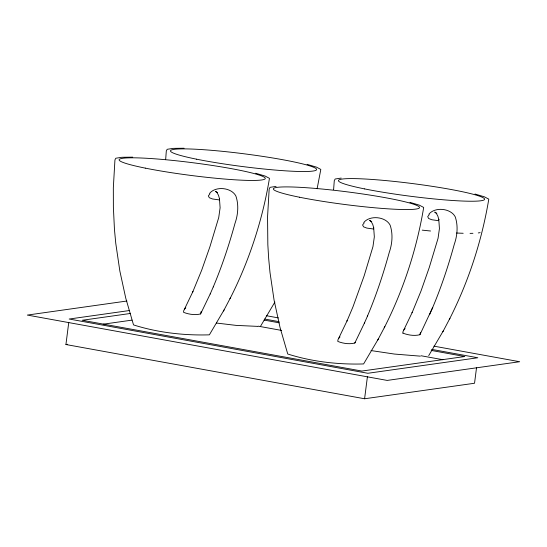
<?xml version="1.0" encoding="UTF-8"?>
<svg xmlns="http://www.w3.org/2000/svg" width="547" height="547" viewBox="0 0 547 547"><rect width="100%" height="100%" fill="white"/><g stroke="black" fill="none" stroke-linecap="round" stroke-linejoin="round"><path stroke-width="0.82" d="M402.893 333.109L402.995 331.632L412.24 312.364L412.076 312.74L421.033 290.942L429.265 267.469L438.058 238.307L439.432 228.571L438.776 219.292L438.865 219.662L437.839 216.106L436.431 213.521L434.728 212.079L436.862 213.303M165.693 159.177L166.309 150.986L167.17 149.304L173.242 148.367L184.1 148.237M333.602 189.7L334.279 180.701L335.14 179.013L341.205 178.076M201.125 311.53L200.585 313.944C195.053 315.325 188.845 314.388 183.573 312.33L183.669 310.846L192.906 291.578L192.742 291.954L201.699 270.156L209.939 246.683L218.732 217.521L220.106 207.785L219.45 198.506L219.532 198.876L218.506 195.32L217.097 192.735L215.395 191.293L217.535 192.517M420.458 332.316L419.918 334.73C414.387 336.111 408.171 335.174 402.9 333.116M476.54 367.625L474.543 383.249L364.589 398.763L65.927 344.521L68.772 322.32M364.589 398.763L367.434 376.568M317.11 188.783L320.822 169.42L316.419 167.108L307.052 164.326M213.268 286.922L213.426 286.56C222.055 266.033 229.09 244.858 234.991 223.395C238.048 214.697 238.889 204.858 235.887 196.024C231.422 187.423 215.621 185.864 209.556 193.412M367.495 316.022L367.652 315.66C376.281 295.134 383.317 273.965 389.225 252.502C392.274 243.805 393.115 233.966 390.12 225.125C385.649 216.523 369.847 214.964 363.782 222.513M419.918 334.73L432.752 307.346C441.388 286.819 448.424 265.644 454.325 244.181C457.374 235.483 458.222 225.644 455.22 216.81C450.755 208.209 434.947 206.65 428.882 214.198M200.585 313.944L210.363 293.623M373.676 227.607L374.333 236.885L372.958 246.622L364.165 275.784L353.02 306.723L346.976 321.055L347.133 320.679L337.896 339.947L337.793 341.431C343.065 343.495 349.28 344.425 354.812 343.044L364.589 322.723M429.532 314.785L432.752 307.346M210.198 293.999L213.426 286.56M364.425 323.099L367.652 315.66M354.812 343.044L355.181 342.272M229.986 298.703L230.595 297.527C249.48 260.064 262.567 219.723 269.459 178.343L265.056 176.031L255.688 173.249M384.22 327.803L384.821 326.627C403.707 289.165 416.793 248.823 423.686 207.443L419.282 205.132L409.915 202.356M449.319 319.489L449.921 318.313C468.806 280.85 481.893 240.509 488.792 199.129L484.389 196.817L475.022 194.035M132.736 157.16L121.878 157.29L115.807 158.233L114.945 159.915L113.332 187.765L113.379 207.204L114.46 229.562L115.779 243.436L119.841 270.991L125.762 298.19L133.523 324.911C157.7 332.61 184.024 335.612 209.378 334.839L224.079 309.917M276.105 186.39L270.033 187.334L269.172 189.016L267.558 216.872L267.839 244.755L268.686 258.663L270.006 272.536L274.068 300.091L279.989 327.291L287.749 354.012C311.927 361.711 338.251 364.712 363.605 363.94L378.305 339.017M428.711 355.625L443.405 330.703M223.525 310.99L230.595 297.527M377.751 340.09L384.821 326.627M442.858 331.776L449.921 318.313M274.895 302.067L260.741 325.916M184.435 309.274L185.782 307.817M338.661 338.374L340.008 336.925M403.768 330.06L405.108 328.603M209.939 193.857L208.359 195.86L209.316 197.727L212.557 198.971L219.224 199.908M364.165 222.957L362.586 224.961L363.55 226.834L366.784 228.072L373.451 229.008M429.265 214.643L427.692 216.646L428.65 218.513L431.891 219.757L438.55 220.694M126.918 301.014L27.35 315.072L387.18 380.418L519.65 361.724L433.894 346.148M129.242 310.559L69.195 319.031L367.851 373.28L477.804 357.759L431.665 349.376M130.309 313.479L82.214 320.268L361.841 371.057L464.786 356.528L431.2 350.422M103.253 324.18L131.943 320.132M65.927 344.521L67.616 344.282M257.746 326.381L236.16 325.39L216.421 323.038M420.349 356.152L394.373 354.053L371.016 350.565M266.594 315.763L278.361 317.903M264.721 319.058L278.977 321.65M264.092 320.077L279.209 322.819M258.157 326.169L281.671 330.436M421.067 355.755L442.899 359.721M371.762 221.617L369.622 220.393L371.324 221.836L372.739 224.42L373.758 227.976M480.136 232.612A75.472 6.578 7.3 0 1 478.276 232.926M472.936 233.309A75.472 6.578 7.3 0 1 470.044 233.364M463.172 233.275A75.472 6.578 7.3 0 1 456.54 233.008M430.551 231.005A75.472 6.578 7.3 0 1 422.236 230.137M196.653 159.204A73.667 6.42 7.3 0 0 315.551 170.473A73.667 6.42 7.3 0 0 218.499 150.938A73.667 6.42 7.3 0 0 196.653 159.204M299.517 197.228A73.667 6.42 7.3 0 0 418.414 208.496A73.667 6.42 7.3 0 0 321.363 188.961A73.667 6.42 7.3 0 0 299.517 197.228M364.617 188.913A73.667 6.42 7.3 0 0 483.514 200.181A73.667 6.42 7.3 0 0 386.469 180.647A73.667 6.42 7.3 0 0 364.617 188.913M145.29 168.127A73.667 6.42 7.3 0 0 264.187 179.395A73.667 6.42 7.3 0 0 167.136 159.861A73.667 6.42 7.3 0 0 145.29 168.127"/></g></svg>
